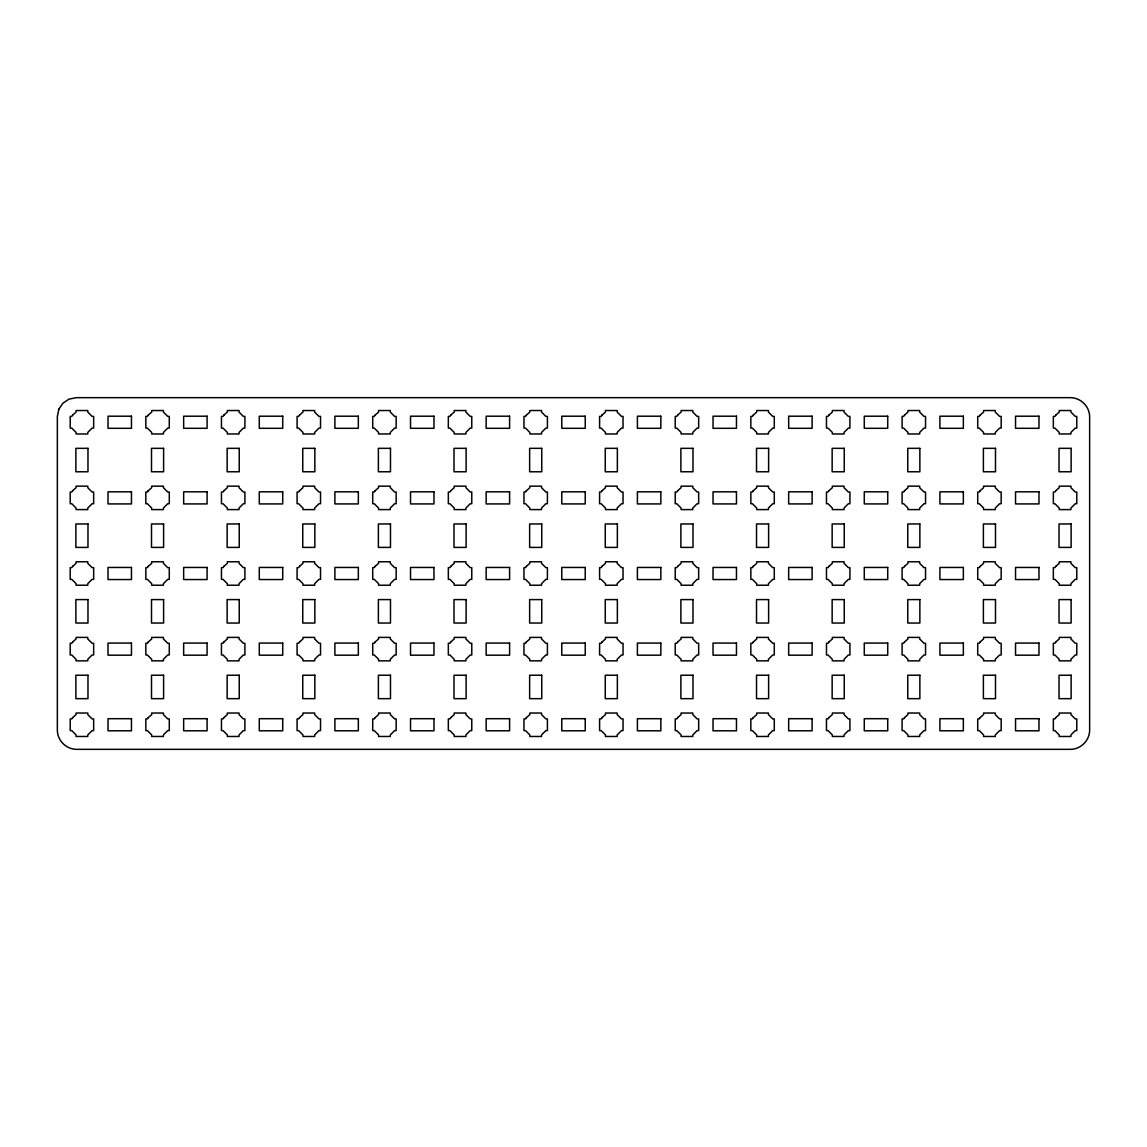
<?xml version="1.0" encoding="UTF-8"?>
<svg xmlns="http://www.w3.org/2000/svg" width="1147" height="1147" viewBox="0 0 1147 1147"><rect width="100%" height="100%" fill="white"/><g stroke="black" fill="none" stroke-linecap="round" stroke-linejoin="round"><path stroke-width="1.5" d="M58.841 409.221L57.35 416.576L57.35 730.424C57.551 740.589 66.096 749.134 76.261 749.335L1070.739 749.335C1080.904 749.134 1089.449 740.589 1089.65 730.424L1089.65 416.576C1089.449 406.411 1080.904 397.866 1070.739 397.665L76.261 397.665L68.892 399.156L62.884 403.214L58.841 409.221M72.634 415.114L71.774 416.39L70.211 416.39L70.211 428.103L71.774 428.103L76.06 432.405L76.06 433.967L87.789 433.967L87.789 432.405L92.075 428.103L93.653 428.103L93.653 416.39L92.075 416.39L87.789 412.088L87.789 410.526L76.06 410.526L76.06 412.088L72.634 415.114M72.634 490.73L71.774 492.006L70.211 492.006L70.211 503.734L71.774 503.734L76.06 508.021L76.06 509.598L87.789 509.598L87.789 508.021L92.075 503.734L93.653 503.734L93.653 492.006L92.075 492.006L87.789 487.719L87.789 486.156L76.06 486.156L76.06 487.719L72.634 490.73M148.25 415.114L147.404 416.39L145.827 416.39L145.827 428.103L147.404 428.103L151.691 432.405L151.691 433.967L163.419 433.967L163.419 432.405L167.706 428.103L169.283 428.103L169.283 416.39L167.706 416.39L163.419 412.088L163.419 410.526L151.691 410.526L151.691 412.088L148.25 415.114M72.634 566.36L71.774 567.636L70.211 567.636L70.211 579.364L71.774 579.364L76.06 583.651L76.06 585.228L87.789 585.228L87.789 583.651L92.075 579.364L93.653 579.364L93.653 567.636L92.075 567.636L87.789 563.349L87.789 561.772L76.06 561.772L76.06 563.349L72.634 566.36M148.25 490.73L147.404 492.006L145.827 492.006L145.827 503.734L147.404 503.734L151.691 508.021L151.691 509.598L163.419 509.598L163.419 508.021L167.706 503.734L169.283 503.734L169.283 492.006L167.706 492.006L163.419 487.719L163.419 486.156L151.691 486.156L151.691 487.719L148.25 490.73M223.88 415.114L223.034 416.39L221.457 416.39L221.457 428.103L223.034 428.103L227.321 432.405L227.321 433.967L239.049 433.967L239.049 432.405L243.336 428.103L244.899 428.103L244.899 416.39L243.336 416.39L239.049 412.088L239.049 410.526L227.321 410.526L227.321 412.088L223.88 415.114M72.634 641.99L71.774 643.266L70.211 643.266L70.211 654.994L71.774 654.994L76.06 659.281L76.06 660.844L87.789 660.844L87.789 659.281L92.075 654.994L93.653 654.994L93.653 643.266L92.075 643.266L87.789 638.979L87.789 637.402L76.06 637.402L76.06 638.979L72.634 641.99M148.25 566.36L147.404 567.636L145.827 567.636L145.827 579.364L147.404 579.364L151.691 583.651L151.691 585.228L163.419 585.228L163.419 583.651L167.706 579.364L169.283 579.364L169.283 567.636L167.706 567.636L163.419 563.349L163.419 561.772L151.691 561.772L151.691 563.349L148.25 566.36M223.88 490.73L223.034 492.006L221.457 492.006L221.457 503.734L223.034 503.734L227.321 508.021L227.321 509.598L239.049 509.598L239.049 508.021L243.336 503.734L244.899 503.734L244.899 492.006L243.336 492.006L239.049 487.719L239.049 486.156L227.321 486.156L227.321 487.719L223.88 490.73M72.634 717.621L71.774 718.897L70.211 718.897L70.211 730.61L71.774 730.61L76.06 734.912L76.06 736.474L87.789 736.474L87.789 734.912L92.075 730.61L93.653 730.61L93.653 718.897L92.075 718.897L87.789 714.595L87.789 713.033L76.06 713.033L76.06 714.595L72.634 717.621M299.51 415.114L298.65 416.39L297.087 416.39L297.087 428.103L298.65 428.103L302.951 432.405L302.951 433.967L314.665 433.967L314.665 432.405L318.966 428.103L320.529 428.103L320.529 416.39L318.966 416.39L314.665 412.088L314.665 410.526L302.951 410.526L302.951 412.088L299.51 415.114M148.25 641.99L147.404 643.266L145.827 643.266L145.827 654.994L147.404 654.994L151.691 659.281L151.691 660.844L163.419 660.844L163.419 659.281L167.706 654.994L169.283 654.994L169.283 643.266L167.706 643.266L163.419 638.979L163.419 637.402L151.691 637.402L151.691 638.979L148.25 641.99M223.88 566.36L223.034 567.636L221.457 567.636L221.457 579.364L223.034 579.364L227.321 583.651L227.321 585.228L239.049 585.228L239.049 583.651L243.336 579.364L244.899 579.364L244.899 567.636L243.336 567.636L239.049 563.349L239.049 561.772L227.321 561.772L227.321 563.349L223.88 566.36M299.51 490.73L298.65 492.006L297.087 492.006L297.087 503.734L298.65 503.734L302.951 508.021L302.951 509.598L314.665 509.598L314.665 508.021L318.966 503.734L320.529 503.734L320.529 492.006L318.966 492.006L314.665 487.719L314.665 486.156L302.951 486.156L302.951 487.719L299.51 490.73M148.25 717.621L147.404 718.897L145.827 718.897L145.827 730.61L147.404 730.61L151.691 734.912L151.691 736.474L163.419 736.474L163.419 734.912L167.706 730.61L169.283 730.61L169.283 718.897L167.706 718.897L163.419 714.595L163.419 713.033L151.691 713.033L151.691 714.595L148.25 717.621M375.141 415.114L374.28 416.39L372.718 416.39L372.718 428.103L374.28 428.103L378.567 432.405L378.567 433.967L390.295 433.967L390.295 432.405L394.582 428.103L396.159 428.103L396.159 416.39L394.582 416.39L390.295 412.088L390.295 410.526L378.567 410.526L378.567 412.088L375.141 415.114M223.88 641.99L223.034 643.266L221.457 643.266L221.457 654.994L223.034 654.994L227.321 659.281L227.321 660.844L239.049 660.844L239.049 659.281L243.336 654.994L244.899 654.994L244.899 643.266L243.336 643.266L239.049 638.979L239.049 637.402L227.321 637.402L227.321 638.979L223.88 641.99M299.51 566.36L298.65 567.636L297.087 567.636L297.087 579.364L298.65 579.364L302.951 583.651L302.951 585.228L314.665 585.228L314.665 583.651L318.966 579.364L320.529 579.364L320.529 567.636L318.966 567.636L314.665 563.349L314.665 561.772L302.951 561.772L302.951 563.349L299.51 566.36M375.141 490.73L374.28 492.006L372.718 492.006L372.718 503.734L374.28 503.734L378.567 508.021L378.567 509.598L390.295 509.598L390.295 508.021L394.582 503.734L396.159 503.734L396.159 492.006L394.582 492.006L390.295 487.719L390.295 486.156L378.567 486.156L378.567 487.719L375.141 490.73M223.88 717.621L223.034 718.897L221.457 718.897L221.457 730.61L223.034 730.61L227.321 734.912L227.321 736.474L239.049 736.474L239.049 734.912L243.336 730.61L244.899 730.61L244.899 718.897L243.336 718.897L239.049 714.595L239.049 713.033L227.321 713.033L227.321 714.595L223.88 717.621M450.757 415.114L449.911 416.39L448.334 416.39L448.334 428.103L449.911 428.103L454.198 432.405L454.198 433.967L465.926 433.967L465.926 432.405L470.213 428.103L471.775 428.103L471.775 416.39L470.213 416.39L465.926 412.088L465.926 410.526L454.198 410.526L454.198 412.088L450.757 415.114M299.51 641.99L298.65 643.266L297.087 643.266L297.087 654.994L298.65 654.994L302.951 659.281L302.951 660.844L314.665 660.844L314.665 659.281L318.966 654.994L320.529 654.994L320.529 643.266L318.966 643.266L314.665 638.979L314.665 637.402L302.951 637.402L302.951 638.979L299.51 641.99M375.141 566.36L374.28 567.636L372.718 567.636L372.718 579.364L374.28 579.364L378.567 583.651L378.567 585.228L390.295 585.228L390.295 583.651L394.582 579.364L396.159 579.364L396.159 567.636L394.582 567.636L390.295 563.349L390.295 561.772L378.567 561.772L378.567 563.349L375.141 566.36M450.757 490.73L449.911 492.006L448.334 492.006L448.334 503.734L449.911 503.734L454.198 508.021L454.198 509.598L465.926 509.598L465.926 508.021L470.213 503.734L471.775 503.734L471.775 492.006L470.213 492.006L465.926 487.719L465.926 486.156L454.198 486.156L454.198 487.719L450.757 490.73M299.51 717.621L298.65 718.897L297.087 718.897L297.087 730.61L298.65 730.61L302.951 734.912L302.951 736.474L314.665 736.474L314.665 734.912L318.966 730.61L320.529 730.61L320.529 718.897L318.966 718.897L314.665 714.595L314.665 713.033L302.951 713.033L302.951 714.595L299.51 717.621M526.387 415.114L525.527 416.39L523.964 416.39L523.964 428.103L525.527 428.103L529.828 432.405L529.828 433.967L541.542 433.967L541.542 432.405L545.843 428.103L547.406 428.103L547.406 416.39L545.843 416.39L541.542 412.088L541.542 410.526L529.828 410.526L529.828 412.088L526.387 415.114M375.141 641.99L374.28 643.266L372.718 643.266L372.718 654.994L374.28 654.994L378.567 659.281L378.567 660.844L390.295 660.844L390.295 659.281L394.582 654.994L396.159 654.994L396.159 643.266L394.582 643.266L390.295 638.979L390.295 637.402L378.567 637.402L378.567 638.979L375.141 641.99M450.757 566.36L449.911 567.636L448.334 567.636L448.334 579.364L449.911 579.364L454.198 583.651L454.198 585.228L465.926 585.228L465.926 583.651L470.213 579.364L471.775 579.364L471.775 567.636L470.213 567.636L465.926 563.349L465.926 561.772L454.198 561.772L454.198 563.349L450.757 566.36M526.387 490.73L525.527 492.006L523.964 492.006L523.964 503.734L525.527 503.734L529.828 508.021L529.828 509.598L541.542 509.598L541.542 508.021L545.843 503.734L547.406 503.734L547.406 492.006L545.843 492.006L541.542 487.719L541.542 486.156L529.828 486.156L529.828 487.719L526.387 490.73M375.141 717.621L374.28 718.897L372.718 718.897L372.718 730.61L374.28 730.61L378.567 734.912L378.567 736.474L390.295 736.474L390.295 734.912L394.582 730.61L396.159 730.61L396.159 718.897L394.582 718.897L390.295 714.595L390.295 713.033L378.567 713.033L378.567 714.595L375.141 717.621M602.017 415.114L601.157 416.39L599.594 416.39L599.594 428.103L601.157 428.103L605.458 432.405L605.458 433.967L617.172 433.967L617.172 432.405L621.473 428.103L623.036 428.103L623.036 416.39L621.473 416.39L617.172 412.088L617.172 410.526L605.458 410.526L605.458 412.088L602.017 415.114M450.757 641.99L449.911 643.266L448.334 643.266L448.334 654.994L449.911 654.994L454.198 659.281L454.198 660.844L465.926 660.844L465.926 659.281L470.213 654.994L471.775 654.994L471.775 643.266L470.213 643.266L465.926 638.979L465.926 637.402L454.198 637.402L454.198 638.979L450.757 641.99M526.387 566.36L525.527 567.636L523.964 567.636L523.964 579.364L525.527 579.364L529.828 583.651L529.828 585.228L541.542 585.228L541.542 583.651L545.843 579.364L547.406 579.364L547.406 567.636L545.843 567.636L541.542 563.349L541.542 561.772L529.828 561.772L529.828 563.349L526.387 566.36M602.017 490.73L601.157 492.006L599.594 492.006L599.594 503.734L601.157 503.734L605.458 508.021L605.458 509.598L617.172 509.598L617.172 508.021L621.473 503.734L623.036 503.734L623.036 492.006L621.473 492.006L617.172 487.719L617.172 486.156L605.458 486.156L605.458 487.719L602.017 490.73M450.757 717.621L449.911 718.897L448.334 718.897L448.334 730.61L449.911 730.61L454.198 734.912L454.198 736.474L465.926 736.474L465.926 734.912L470.213 730.61L471.775 730.61L471.775 718.897L470.213 718.897L465.926 714.595L465.926 713.033L454.198 713.033L454.198 714.595L450.757 717.621M677.648 415.114L676.787 416.39L675.225 416.39L675.225 428.103L676.787 428.103L681.074 432.405L681.074 433.967L692.802 433.967L692.802 432.405L697.089 428.103L698.666 428.103L698.666 416.39L697.089 416.39L692.802 412.088L692.802 410.526L681.074 410.526L681.074 412.088L677.648 415.114M526.387 641.99L525.527 643.266L523.964 643.266L523.964 654.994L525.527 654.994L529.828 659.281L529.828 660.844L541.542 660.844L541.542 659.281L545.843 654.994L547.406 654.994L547.406 643.266L545.843 643.266L541.542 638.979L541.542 637.402L529.828 637.402L529.828 638.979L526.387 641.99M602.017 566.36L601.157 567.636L599.594 567.636L599.594 579.364L601.157 579.364L605.458 583.651L605.458 585.228L617.172 585.228L617.172 583.651L621.473 579.364L623.036 579.364L623.036 567.636L621.473 567.636L617.172 563.349L617.172 561.772L605.458 561.772L605.458 563.349L602.017 566.36M677.648 490.73L676.787 492.006L675.225 492.006L675.225 503.734L676.787 503.734L681.074 508.021L681.074 509.598L692.802 509.598L692.802 508.021L697.089 503.734L698.666 503.734L698.666 492.006L697.089 492.006L692.802 487.719L692.802 486.156L681.074 486.156L681.074 487.719L677.648 490.73M526.387 717.621L525.527 718.897L523.964 718.897L523.964 730.61L525.527 730.61L529.828 734.912L529.828 736.474L541.542 736.474L541.542 734.912L545.843 730.61L547.406 730.61L547.406 718.897L545.843 718.897L541.542 714.595L541.542 713.033L529.828 713.033L529.828 714.595L526.387 717.621M753.264 415.114L752.418 416.39L750.841 416.39L750.841 428.103L752.418 428.103L756.705 432.405L756.705 433.967L768.433 433.967L768.433 432.405L772.72 428.103L774.282 428.103L774.282 416.39L772.72 416.39L768.433 412.088L768.433 410.526L756.705 410.526L756.705 412.088L753.264 415.114M602.017 641.99L601.157 643.266L599.594 643.266L599.594 654.994L601.157 654.994L605.458 659.281L605.458 660.844L617.172 660.844L617.172 659.281L621.473 654.994L623.036 654.994L623.036 643.266L621.473 643.266L617.172 638.979L617.172 637.402L605.458 637.402L605.458 638.979L602.017 641.99M677.648 566.36L676.787 567.636L675.225 567.636L675.225 579.364L676.787 579.364L681.074 583.651L681.074 585.228L692.802 585.228L692.802 583.651L697.089 579.364L698.666 579.364L698.666 567.636L697.089 567.636L692.802 563.349L692.802 561.772L681.074 561.772L681.074 563.349L677.648 566.36M753.264 490.73L752.418 492.006L750.841 492.006L750.841 503.734L752.418 503.734L756.705 508.021L756.705 509.598L768.433 509.598L768.433 508.021L772.72 503.734L774.282 503.734L774.282 492.006L772.72 492.006L768.433 487.719L768.433 486.156L756.705 486.156L756.705 487.719L753.264 490.73M602.017 717.621L601.157 718.897L599.594 718.897L599.594 730.61L601.157 730.61L605.458 734.912L605.458 736.474L617.172 736.474L617.172 734.912L621.473 730.61L623.036 730.61L623.036 718.897L621.473 718.897L617.172 714.595L617.172 713.033L605.458 713.033L605.458 714.595L602.017 717.621M828.894 415.114L828.034 416.39L826.471 416.39L826.471 428.103L828.034 428.103L832.335 432.405L832.335 433.967L844.049 433.967L844.049 432.405L848.35 428.103L849.913 428.103L849.913 416.39L848.35 416.39L844.049 412.088L844.049 410.526L832.335 410.526L832.335 412.088L828.894 415.114M677.648 641.99L676.787 643.266L675.225 643.266L675.225 654.994L676.787 654.994L681.074 659.281L681.074 660.844L692.802 660.844L692.802 659.281L697.089 654.994L698.666 654.994L698.666 643.266L697.089 643.266L692.802 638.979L692.802 637.402L681.074 637.402L681.074 638.979L677.648 641.99M753.264 566.36L752.418 567.636L750.841 567.636L750.841 579.364L752.418 579.364L756.705 583.651L756.705 585.228L768.433 585.228L768.433 583.651L772.72 579.364L774.282 579.364L774.282 567.636L772.72 567.636L768.433 563.349L768.433 561.772L756.705 561.772L756.705 563.349L753.264 566.36M828.894 490.73L828.034 492.006L826.471 492.006L826.471 503.734L828.034 503.734L832.335 508.021L832.335 509.598L844.049 509.598L844.049 508.021L848.35 503.734L849.913 503.734L849.913 492.006L848.35 492.006L844.049 487.719L844.049 486.156L832.335 486.156L832.335 487.719L828.894 490.73M677.648 717.621L676.787 718.897L675.225 718.897L675.225 730.61L676.787 730.61L681.074 734.912L681.074 736.474L692.802 736.474L692.802 734.912L697.089 730.61L698.666 730.61L698.666 718.897L697.089 718.897L692.802 714.595L692.802 713.033L681.074 713.033L681.074 714.595L677.648 717.621M904.524 415.114L903.664 416.39L902.101 416.39L902.101 428.103L903.664 428.103L907.951 432.405L907.951 433.967L919.679 433.967L919.679 432.405L923.966 428.103L925.543 428.103L925.543 416.39L923.966 416.39L919.679 412.088L919.679 410.526L907.951 410.526L907.951 412.088L904.524 415.114M753.264 641.99L752.418 643.266L750.841 643.266L750.841 654.994L752.418 654.994L756.705 659.281L756.705 660.844L768.433 660.844L768.433 659.281L772.72 654.994L774.282 654.994L774.282 643.266L772.72 643.266L768.433 638.979L768.433 637.402L756.705 637.402L756.705 638.979L753.264 641.99M828.894 566.36L828.034 567.636L826.471 567.636L826.471 579.364L828.034 579.364L832.335 583.651L832.335 585.228L844.049 585.228L844.049 583.651L848.35 579.364L849.913 579.364L849.913 567.636L848.35 567.636L844.049 563.349L844.049 561.772L832.335 561.772L832.335 563.349L828.894 566.36M904.524 490.73L903.664 492.006L902.101 492.006L902.101 503.734L903.664 503.734L907.951 508.021L907.951 509.598L919.679 509.598L919.679 508.021L923.966 503.734L925.543 503.734L925.543 492.006L923.966 492.006L919.679 487.719L919.679 486.156L907.951 486.156L907.951 487.719L904.524 490.73M753.264 717.621L752.418 718.897L750.841 718.897L750.841 730.61L752.418 730.61L756.705 734.912L756.705 736.474L768.433 736.474L768.433 734.912L772.72 730.61L774.282 730.61L774.282 718.897L772.72 718.897L768.433 714.595L768.433 713.033L756.705 713.033L756.705 714.595L753.264 717.621M980.14 415.114L979.294 416.39L977.717 416.39L977.717 428.103L979.294 428.103L983.581 432.405L983.581 433.967L995.309 433.967L995.309 432.405L999.596 428.103L1001.173 428.103L1001.173 416.39L999.596 416.39L995.309 412.088L995.309 410.526L983.581 410.526L983.581 412.088L980.14 415.114M828.894 641.99L828.034 643.266L826.471 643.266L826.471 654.994L828.034 654.994L832.335 659.281L832.335 660.844L844.049 660.844L844.049 659.281L848.35 654.994L849.913 654.994L849.913 643.266L848.35 643.266L844.049 638.979L844.049 637.402L832.335 637.402L832.335 638.979L828.894 641.99M904.524 566.36L903.664 567.636L902.101 567.636L902.101 579.364L903.664 579.364L907.951 583.651L907.951 585.228L919.679 585.228L919.679 583.651L923.966 579.364L925.543 579.364L925.543 567.636L923.966 567.636L919.679 563.349L919.679 561.772L907.951 561.772L907.951 563.349L904.524 566.36M980.14 490.73L979.294 492.006L977.717 492.006L977.717 503.734L979.294 503.734L983.581 508.021L983.581 509.598L995.309 509.598L995.309 508.021L999.596 503.734L1001.173 503.734L1001.173 492.006L999.596 492.006L995.309 487.719L995.309 486.156L983.581 486.156L983.581 487.719L980.14 490.73M828.894 717.621L828.034 718.897L826.471 718.897L826.471 730.61L828.034 730.61L832.335 734.912L832.335 736.474L844.049 736.474L844.049 734.912L848.35 730.61L849.913 730.61L849.913 718.897L848.35 718.897L844.049 714.595L844.049 713.033L832.335 713.033L832.335 714.595L828.894 717.621M1055.77 415.114L1054.925 416.39L1053.347 416.39L1053.347 428.103L1054.925 428.103L1059.211 432.405L1059.211 433.967L1070.94 433.967L1070.94 432.405L1075.226 428.103L1076.789 428.103L1076.789 416.39L1075.226 416.39L1070.94 412.088L1070.94 410.526L1059.211 410.526L1059.211 412.088L1055.77 415.114M904.524 641.99L903.664 643.266L902.101 643.266L902.101 654.994L903.664 654.994L907.951 659.281L907.951 660.844L919.679 660.844L919.679 659.281L923.966 654.994L925.543 654.994L925.543 643.266L923.966 643.266L919.679 638.979L919.679 637.402L907.951 637.402L907.951 638.979L904.524 641.99M980.14 566.36L979.294 567.636L977.717 567.636L977.717 579.364L979.294 579.364L983.581 583.651L983.581 585.228L995.309 585.228L995.309 583.651L999.596 579.364L1001.173 579.364L1001.173 567.636L999.596 567.636L995.309 563.349L995.309 561.772L983.581 561.772L983.581 563.349L980.14 566.36M1055.77 490.73L1054.925 492.006L1053.347 492.006L1053.347 503.734L1054.925 503.734L1059.211 508.021L1059.211 509.598L1070.94 509.598L1070.94 508.021L1075.226 503.734L1076.789 503.734L1076.789 492.006L1075.226 492.006L1070.94 487.719L1070.94 486.156L1059.211 486.156L1059.211 487.719L1055.77 490.73M904.524 717.621L903.664 718.897L902.101 718.897L902.101 730.61L903.664 730.61L907.951 734.912L907.951 736.474L919.679 736.474L919.679 734.912L923.966 730.61L925.543 730.61L925.543 718.897L923.966 718.897L919.679 714.595L919.679 713.033L907.951 713.033L907.951 714.595L904.524 717.621M980.14 641.99L979.294 643.266L977.717 643.266L977.717 654.994L979.294 654.994L983.581 659.281L983.581 660.844L995.309 660.844L995.309 659.281L999.596 654.994L1001.173 654.994L1001.173 643.266L999.596 643.266L995.309 638.979L995.309 637.402L983.581 637.402L983.581 638.979L980.14 641.99M1055.77 566.36L1054.925 567.636L1053.347 567.636L1053.347 579.364L1054.925 579.364L1059.211 583.651L1059.211 585.228L1070.94 585.228L1070.94 583.651L1075.226 579.364L1076.789 579.364L1076.789 567.636L1075.226 567.636L1070.94 563.349L1070.94 561.772L1059.211 561.772L1059.211 563.349L1055.77 566.36M980.14 717.621L979.294 718.897L977.717 718.897L977.717 730.61L979.294 730.61L983.581 734.912L983.581 736.474L995.309 736.474L995.309 734.912L999.596 730.61L1001.173 730.61L1001.173 718.897L999.596 718.897L995.309 714.595L995.309 713.033L983.581 713.033L983.581 714.595L980.14 717.621M1055.77 641.99L1054.925 643.266L1053.347 643.266L1053.347 654.994L1054.925 654.994L1059.211 659.281L1059.211 660.844L1070.94 660.844L1070.94 659.281L1075.226 654.994L1076.789 654.994L1076.789 643.266L1075.226 643.266L1070.94 638.979L1070.94 637.402L1059.211 637.402L1059.211 638.979L1055.77 641.99M1055.77 717.621L1054.925 718.897L1053.347 718.897L1053.347 730.61L1054.925 730.61L1059.211 734.912L1059.211 736.474L1070.94 736.474L1070.94 734.912L1075.226 730.61L1076.789 730.61L1076.789 718.897L1075.226 718.897L1070.94 714.595L1070.94 713.033L1059.211 713.033L1059.211 714.595L1055.77 717.621M131.461 416.203L108.019 416.203L108.019 428.304L131.461 428.304L131.461 416.203M207.091 416.203L183.649 416.203L183.649 428.304L207.091 428.304L207.091 416.203M282.721 416.203L259.279 416.203L259.279 428.304L282.721 428.304L282.721 416.203M358.337 416.203L334.895 416.203L334.895 428.304L358.337 428.304L358.337 416.203M433.967 416.203L410.526 416.203L410.526 428.304L433.967 428.304L433.967 416.203M509.598 416.203L486.156 416.203L486.156 428.304L509.598 428.304L509.598 416.203M585.228 416.203L561.772 416.203L561.772 428.304L585.228 428.304L585.228 416.203M660.844 416.203L637.402 416.203L637.402 428.304L660.844 428.304L660.844 416.203M736.474 416.203L713.033 416.203L713.033 428.304L736.474 428.304L736.474 416.203M812.105 416.203L788.663 416.203L788.663 428.304L812.105 428.304L812.105 416.203M887.721 416.203L864.279 416.203L864.279 428.304L887.721 428.304L887.721 416.203M963.351 416.203L939.909 416.203L939.909 428.304L963.351 428.304L963.351 416.203M1038.981 416.203L1015.539 416.203L1015.539 428.304L1038.981 428.304L1038.981 416.203M87.975 448.334L75.874 448.334L75.874 471.775L87.975 471.775L87.975 448.334M163.605 448.334L151.504 448.334L151.504 471.775L163.605 471.775L163.605 448.334M239.236 448.334L227.135 448.334L227.135 471.775L239.236 471.775L239.236 448.334M314.851 448.334L302.751 448.334L302.751 471.775L314.851 471.775L314.851 448.334M390.482 448.334L378.381 448.334L378.381 471.775L390.482 471.775L390.482 448.334M466.112 448.334L454.011 448.334L454.011 471.775L466.112 471.775L466.112 448.334M541.742 448.334L529.642 448.334L529.642 471.775L541.742 471.775L541.742 448.334M617.358 448.334L605.258 448.334L605.258 471.775L617.358 471.775L617.358 448.334M692.989 448.334L680.888 448.334L680.888 471.775L692.989 471.775L692.989 448.334M768.619 448.334L756.518 448.334L756.518 471.775L768.619 471.775L768.619 448.334M844.249 448.334L832.149 448.334L832.149 471.775L844.249 471.775L844.249 448.334M919.865 448.334L907.764 448.334L907.764 471.775L919.865 471.775L919.865 448.334M995.496 448.334L983.395 448.334L983.395 471.775L995.496 471.775L995.496 448.334M1071.126 448.334L1059.025 448.334L1059.025 471.775L1071.126 471.775L1071.126 448.334M131.461 491.819L108.019 491.819L108.019 503.92L131.461 503.92L131.461 491.819M207.091 491.819L183.649 491.819L183.649 503.92L207.091 503.92L207.091 491.819M282.721 491.819L259.279 491.819L259.279 503.92L282.721 503.92L282.721 491.819M358.337 491.819L334.895 491.819L334.895 503.92L358.337 503.92L358.337 491.819M433.967 491.819L410.526 491.819L410.526 503.92L433.967 503.92L433.967 491.819M509.598 491.819L486.156 491.819L486.156 503.92L509.598 503.92L509.598 491.819M585.228 491.819L561.772 491.819L561.772 503.92L585.228 503.92L585.228 491.819M660.844 491.819L637.402 491.819L637.402 503.92L660.844 503.92L660.844 491.819M736.474 491.819L713.033 491.819L713.033 503.92L736.474 503.92L736.474 491.819M812.105 491.819L788.663 491.819L788.663 503.92L812.105 503.92L812.105 491.819M887.721 491.819L864.279 491.819L864.279 503.92L887.721 503.92L887.721 491.819M963.351 491.819L939.909 491.819L939.909 503.92L963.351 503.92L963.351 491.819M1038.981 491.819L1015.539 491.819L1015.539 503.92L1038.981 503.92L1038.981 491.819M87.975 523.964L75.874 523.964L75.874 547.406L87.975 547.406L87.975 523.964M163.605 523.964L151.504 523.964L151.504 547.406L163.605 547.406L163.605 523.964M239.236 523.964L227.135 523.964L227.135 547.406L239.236 547.406L239.236 523.964M314.851 523.964L302.751 523.964L302.751 547.406L314.851 547.406L314.851 523.964M390.482 523.964L378.381 523.964L378.381 547.406L390.482 547.406L390.482 523.964M466.112 523.964L454.011 523.964L454.011 547.406L466.112 547.406L466.112 523.964M541.742 523.964L529.642 523.964L529.642 547.406L541.742 547.406L541.742 523.964M617.358 523.964L605.258 523.964L605.258 547.406L617.358 547.406L617.358 523.964M692.989 523.964L680.888 523.964L680.888 547.406L692.989 547.406L692.989 523.964M768.619 523.964L756.518 523.964L756.518 547.406L768.619 547.406L768.619 523.964M844.249 523.964L832.149 523.964L832.149 547.406L844.249 547.406L844.249 523.964M919.865 523.964L907.764 523.964L907.764 547.406L919.865 547.406L919.865 523.964M995.496 523.964L983.395 523.964L983.395 547.406L995.496 547.406L995.496 523.964M1071.126 523.964L1059.025 523.964L1059.025 547.406L1071.126 547.406L1071.126 523.964M131.461 567.45L108.019 567.45L108.019 579.55L131.461 579.55L131.461 567.45M207.091 567.45L183.649 567.45L183.649 579.55L207.091 579.55L207.091 567.45M282.721 567.45L259.279 567.45L259.279 579.55L282.721 579.55L282.721 567.45M358.337 567.45L334.895 567.45L334.895 579.55L358.337 579.55L358.337 567.45M433.967 567.45L410.526 567.45L410.526 579.55L433.967 579.55L433.967 567.45M509.598 567.45L486.156 567.45L486.156 579.55L509.598 579.55L509.598 567.45M585.228 567.45L561.772 567.45L561.772 579.55L585.228 579.55L585.228 567.45M660.844 567.45L637.402 567.45L637.402 579.55L660.844 579.55L660.844 567.45M736.474 567.45L713.033 567.45L713.033 579.55L736.474 579.55L736.474 567.45M812.105 567.45L788.663 567.45L788.663 579.55L812.105 579.55L812.105 567.45M887.721 567.45L864.279 567.45L864.279 579.55L887.721 579.55L887.721 567.45M963.351 567.45L939.909 567.45L939.909 579.55L963.351 579.55L963.351 567.45M1038.981 567.45L1015.539 567.45L1015.539 579.55L1038.981 579.55L1038.981 567.45M87.975 599.594L75.874 599.594L75.874 623.036L87.975 623.036L87.975 599.594M163.605 599.594L151.504 599.594L151.504 623.036L163.605 623.036L163.605 599.594M239.236 599.594L227.135 599.594L227.135 623.036L239.236 623.036L239.236 599.594M314.851 599.594L302.751 599.594L302.751 623.036L314.851 623.036L314.851 599.594M390.482 599.594L378.381 599.594L378.381 623.036L390.482 623.036L390.482 599.594M466.112 599.594L454.011 599.594L454.011 623.036L466.112 623.036L466.112 599.594M541.742 599.594L529.642 599.594L529.642 623.036L541.742 623.036L541.742 599.594M617.358 599.594L605.258 599.594L605.258 623.036L617.358 623.036L617.358 599.594M692.989 599.594L680.888 599.594L680.888 623.036L692.989 623.036L692.989 599.594M768.619 599.594L756.518 599.594L756.518 623.036L768.619 623.036L768.619 599.594M844.249 599.594L832.149 599.594L832.149 623.036L844.249 623.036L844.249 599.594M919.865 599.594L907.764 599.594L907.764 623.036L919.865 623.036L919.865 599.594M995.496 599.594L983.395 599.594L983.395 623.036L995.496 623.036L995.496 599.594M1071.126 599.594L1059.025 599.594L1059.025 623.036L1071.126 623.036L1071.126 599.594M131.461 643.08L108.019 643.08L108.019 655.181L131.461 655.181L131.461 643.08M207.091 643.08L183.649 643.08L183.649 655.181L207.091 655.181L207.091 643.08M282.721 643.08L259.279 643.08L259.279 655.181L282.721 655.181L282.721 643.08M358.337 643.08L334.895 643.08L334.895 655.181L358.337 655.181L358.337 643.08M433.967 643.08L410.526 643.08L410.526 655.181L433.967 655.181L433.967 643.08M509.598 643.08L486.156 643.08L486.156 655.181L509.598 655.181L509.598 643.08M585.228 643.08L561.772 643.08L561.772 655.181L585.228 655.181L585.228 643.08M660.844 643.08L637.402 643.08L637.402 655.181L660.844 655.181L660.844 643.08M736.474 643.08L713.033 643.08L713.033 655.181L736.474 655.181L736.474 643.08M812.105 643.08L788.663 643.08L788.663 655.181L812.105 655.181L812.105 643.08M887.721 643.08L864.279 643.08L864.279 655.181L887.721 655.181L887.721 643.08M963.351 643.08L939.909 643.08L939.909 655.181L963.351 655.181L963.351 643.08M1038.981 643.08L1015.539 643.08L1015.539 655.181L1038.981 655.181L1038.981 643.08M87.975 675.225L75.874 675.225L75.874 698.666L87.975 698.666L87.975 675.225M163.605 675.225L151.504 675.225L151.504 698.666L163.605 698.666L163.605 675.225M239.236 675.225L227.135 675.225L227.135 698.666L239.236 698.666L239.236 675.225M314.851 675.225L302.751 675.225L302.751 698.666L314.851 698.666L314.851 675.225M390.482 675.225L378.381 675.225L378.381 698.666L390.482 698.666L390.482 675.225M466.112 675.225L454.011 675.225L454.011 698.666L466.112 698.666L466.112 675.225M541.742 675.225L529.642 675.225L529.642 698.666L541.742 698.666L541.742 675.225M617.358 675.225L605.258 675.225L605.258 698.666L617.358 698.666L617.358 675.225M692.989 675.225L680.888 675.225L680.888 698.666L692.989 698.666L692.989 675.225M768.619 675.225L756.518 675.225L756.518 698.666L768.619 698.666L768.619 675.225M844.249 675.225L832.149 675.225L832.149 698.666L844.249 698.666L844.249 675.225M919.865 675.225L907.764 675.225L907.764 698.666L919.865 698.666L919.865 675.225M995.496 675.225L983.395 675.225L983.395 698.666L995.496 698.666L995.496 675.225M1071.126 675.225L1059.025 675.225L1059.025 698.666L1071.126 698.666L1071.126 675.225M131.461 718.696L108.019 718.696L108.019 730.797L131.461 730.797L131.461 718.696M207.091 718.696L183.649 718.696L183.649 730.797L207.091 730.797L207.091 718.696M282.721 718.696L259.279 718.696L259.279 730.797L282.721 730.797L282.721 718.696M358.337 718.696L334.895 718.696L334.895 730.797L358.337 730.797L358.337 718.696M433.967 718.696L410.526 718.696L410.526 730.797L433.967 730.797L433.967 718.696M509.598 718.696L486.156 718.696L486.156 730.797L509.598 730.797L509.598 718.696M585.228 718.696L561.772 718.696L561.772 730.797L585.228 730.797L585.228 718.696M660.844 718.696L637.402 718.696L637.402 730.797L660.844 730.797L660.844 718.696M736.474 718.696L713.033 718.696L713.033 730.797L736.474 730.797L736.474 718.696M812.105 718.696L788.663 718.696L788.663 730.797L812.105 730.797L812.105 718.696M887.721 718.696L864.279 718.696L864.279 730.797L887.721 730.797L887.721 718.696M963.351 718.696L939.909 718.696L939.909 730.797L963.351 730.797L963.351 718.696M1038.981 718.696L1015.539 718.696L1015.539 730.797L1038.981 730.797L1038.981 718.696"/></g></svg>
